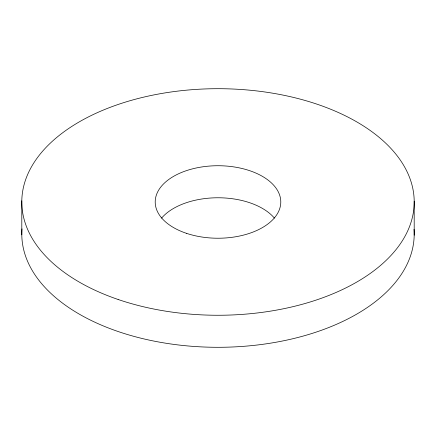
<?xml version="1.0" encoding="UTF-8"?>
<svg xmlns="http://www.w3.org/2000/svg" width="436" height="436" viewBox="0 0 436 436"><rect width="100%" height="100%" fill="white"/><g stroke="black" fill="none" stroke-linecap="round" stroke-linejoin="round"><path stroke-width="0.65" d="M414.2 201.192L414.195 235.206M21.805 200.794L21.8 234.808M414.031 229.276A196.205 113.278 0 0 1 217.657 347.296A196.205 113.278 0 0 1 21.996 228.878M161.571 218.131A62.784 36.248 0 0 1 218 197.77A62.784 36.248 0 0 1 274.429 218.131M118.123 299.483A196.205 113.278 0 0 0 414.195 203.165A196.205 113.278 0 0 0 121.682 103.288A196.205 113.278 0 0 0 118.123 299.483M186.608 233.374A62.784 36.248 0 0 0 280.784 201.982A62.784 36.248 0 0 0 186.608 170.585A62.784 36.248 0 0 0 186.608 233.374"/></g></svg>
